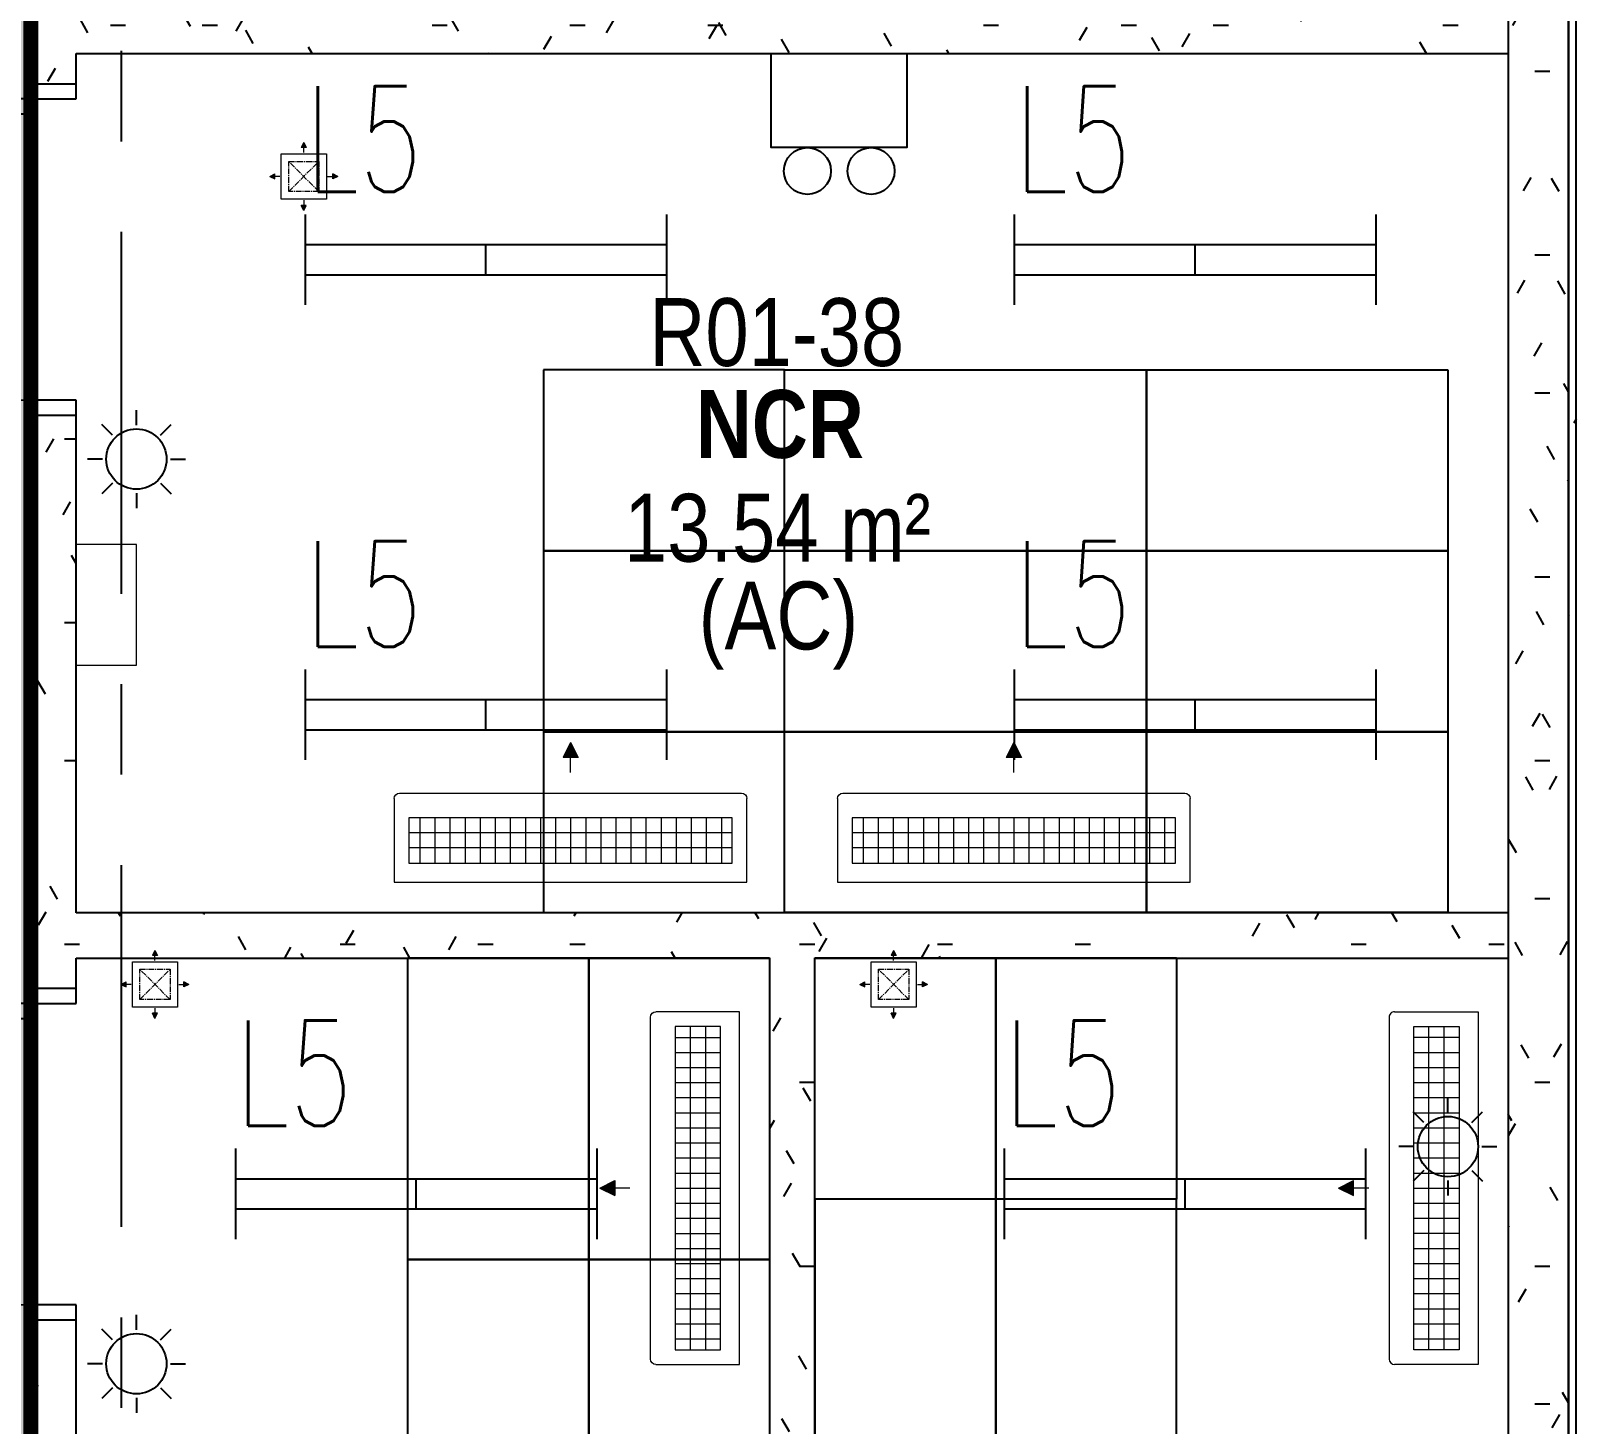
# Model space of a CAD drawing. Header units: millimetres. Extents: x -92759 to 184353, y -15225 to 86714.
# Drawn here: x -40633 to -35508, y 64246 to 68866 of the extents above; entities that cross this region are included whole.
import ezdxf

# ---------------------------------------------------------------- set-up
doc = ezdxf.new("R2010")
doc.units = ezdxf.units.MM
for name, pattern in [('CENTER2', [28.575, 19.05, -3.175, 3.175, -3.175]), ('HIDDEN', [0.375, 0.25, -0.125]), ('IDA - Grid Line', [2100, 1200, -300, 300, -300]), ('IMPORT-IDA - Hidden 065_2_', [48375, 33750, -14625])]:
    doc.linetypes.add(name, pattern=pattern)
for name, color, linetype in [('0-1', 9, 'Continuous'), ('0-L5', 1, 'Continuous'), ('A-_DOOR----_E-1', 8, 'Continuous'), ('A-_ROOMNAME_A', 8, 'Continuous'), ('A-_WALL----_E', 8, 'Continuous'), ('A-_WALL----_H', 8, 'Continuous'), ('A-_WALL----_H-1', 9, 'Continuous'), ('A-_WALLPRTN_E', 8, 'Continuous'), ('A-PATT-CONC', 8, 'Continuous'), ('E-EM LIGHT', 1, 'Continuous'), ('E-legend', 1, 'Continuous'), ('M-ACMV_FCU', 5, 'Continuous')]:
    doc.layers.add(name, color=color, linetype=linetype)
for name, color, linetype, true_color in [('1599_FURN_RHH_BLK8 _NEW__1ST STY_dwg _2_-1', 7, 'Continuous', 0xaaaaaa), ('A-_A_NCR-1', 7, 'Continuous', 0xaaaaaa), ('A-_A_NCR_HIDDEN-1', 7, 'IMPORT-IDA - Hidden 065_2_', 0xaaaaaa), ('A-_DETA----_ED-2', 1, 'Continuous', 0xff0000), ('E-_FIREALAM_E-1', 1, 'Continuous', 0xff0000), ('S-_ANOTGRID_E-1', 9, 'IDA - Grid Line', 0x808080)]:
    doc.layers.add(name, color=color, linetype=linetype, true_color=true_color)
for name, color, linetype, lineweight in [('HFI 9MM FPB', 94, 'Continuous', 5), ('M-ACMV_Control Panel', 7, 'Continuous', 25), ('M-ACMV_FAD', 3, 'Continuous', 18), ('M-ACMV_FAG', 3, 'Continuous', 25)]:
    doc.layers.add(name, color=color, linetype=linetype, lineweight=lineweight)
doc.styles.add('Arial Narrow_2', font='ARIALN.TTF', dxfattribs={"height": 225})
doc.styles.add('Arial Narrow_B_1', font='ARIALNB.TTF', dxfattribs={"height": 300})
doc.styles.add('Simplex', font='simplex_.ttf', dxfattribs={"width": 0.7, "height": 450})
pattern_1 = [(0, (-11870.95, 40538.29), (609.6, 152.4), [50.292, -406.908, 50.292, -406.908, -2438.4]), (0, (-11870.95, 40538.29), (609.6, 152.4), [-914.4, 50.292, -864.108, 50.292, -406.908, -1066.8]), (0, (-11870.95, 40538.29), (609.6, 152.4), [-2286, 50.292, -254.508, 50.292, -711.708]), (120, (-11642.35, 40614.49), (-436.7823, 451.7291), [50.292, -406.908, 50.292, -406.908, -2438.4]), (120, (-11642.35, 40614.49), (-436.7823, 451.7291), [-914.4, 50.292, -864.108, 50.292, -406.908, -1066.8]), (120, (-11642.35, 40614.49), (-436.7823, 451.7291), [-2286, 50.292, -254.508, 50.292, -711.708]), (240, (-11566.15, 40919.29), (-172.8177, -604.1291), [50.292, -406.908, 50.292, -406.908, -2438.4]), (240, (-11566.15, 40919.29), (-172.8177, -604.1291), [-914.4, 50.292, -864.108, 50.292, -406.908, -1066.8]), (240, (-11566.15, 40919.29), (-172.8177, -604.1291), [-2286, 50.292, -254.508, 50.292, -711.708])]

# ---------------------------------------------------------------- blocks, each defined once
blk = doc.blocks.new('IDA - F - Single - Swing - 1100L X 2200H - FTD-01-10593735-BLK8_RHH_1ST STOREY PLAN')
at = {"layer": 'A-_DOOR----_E-1'}
for p, q in [((500, 1075), (450, 1075)), ((450, 1075), (450, 75)), ((500, 75), (500, 1075)), ((-500, 75), (-550, 75)), ((-500, -75), (-500, 75)), ((450, 75), (500, 75)), ((550, 75), (500, 75)), ((500, 75), (500, -75)), ((-550, -75), (-500, -75)), ((500, -75), (550, -75))]:
    blk.add_line(p, q, dxfattribs=at)
blk.add_arc((500, 75), 1000, 90, 180, dxfattribs=at)
blk.add_arc((500, 75), 1000, 90, 180, dxfattribs=at)
blk = doc.blocks.new('IDA - Strobe Light - IDA - Strobe Light-8826107-BLK8_RHH_1ST STOREY PLAN')
at = {"layer": 'A-_DETA----_ED-2'}
for p, q in [((0, 312.5), (0, 362.5)), ((-79.5, 279.5), (-114.9, 314.9)), ((79.5, 279.5), (114.9, 314.9)), ((-112.5, 200), (-162.5, 200)), ((112.5, 200), (162.5, 200)), ((-79.5, 120.5), (-114.9, 85.1)), ((79.5, 120.5), (114.9, 85.1)), ((0, 87.5), (0, 37.5))]:
    blk.add_line(p, q, dxfattribs=at)
blk.add_circle((0, 200), 100, dxfattribs=at)
blk = doc.blocks.new('1599_FURN_RHH_BLK8 _NEW__1ST STY_dwg_BLK8_DETL_NCR_1ST STY-10346294-BLK8_RHH_1ST STOREY PLAN')
at = {"layer": 'A-_A_NCR-1', "flags": 128}
for points in [[(-1455.1, -12199.1), (-2655.1, -12199.1), (-2655.1, -11599.1), (-1455.1, -11599.1)], [(-1455.1, -12799.1), (-2655.1, -12799.1), (-2655.1, -12199.1), (-1455.1, -12199.1)], [(-1455.1, -13399.1), (-2655.1, -13399.1), (-2655.1, -12799.1), (-1455.1, -12799.1)], [(-1955.1, -15549.1), (-1955.1, -14349.1), (-2555.1, -14349.1), (-2555.1, -15549.1)], [(-1355.1, -15549.1), (-1355.1, -14349.1), (-1955.1, -14349.1), (-1955.1, -15549.1)], [(-3305.1, -14549.1), (-3305.1, -15749.1), (-3905.1, -15749.1), (-3905.1, -14549.1)], [(-2705.1, -14549.1), (-2705.1, -15749.1), (-3305.1, -15749.1), (-3305.1, -14549.1)]]:
    blk.add_lwpolyline(points, close=True, dxfattribs=at)
at = {"layer": 'A-_A_NCR_HIDDEN-1', "flags": 128}
for points in [[(-2655.1, -11599.1), (-3455.1, -11599.1), (-3455.1, -12199.1), (-2655.1, -12199.1)], [(-1455.1, -11599.1), (-455.1, -11599.1), (-455.1, -12199.1), (-1455.1, -12199.1)], [(-2655.1, -12199.1), (-3455.1, -12199.1), (-3455.1, -12799.1), (-2655.1, -12799.1)], [(-1455.1, -12199.1), (-455.1, -12199.1), (-455.1, -12799.1), (-1455.1, -12799.1)], [(-2655.1, -12799.1), (-3455.1, -12799.1), (-3455.1, -13399.1), (-2655.1, -13399.1)], [(-1455.1, -12799.1), (-455.1, -12799.1), (-455.1, -13399.1), (-1455.1, -13399.1)], [(-3905.1, -14549.1), (-3905.1, -13549.1), (-3305.1, -13549.1), (-3305.1, -14549.1)], [(-3305.1, -14549.1), (-3305.1, -13549.1), (-2705.1, -13549.1), (-2705.1, -14549.1)], [(-2555.1, -14349.1), (-2555.1, -13549.1), (-1955.1, -13549.1), (-1955.1, -14349.1)], [(-1955.1, -14349.1), (-1955.1, -13549.1), (-1355.1, -13549.1), (-1355.1, -14349.1)], [(-2555.1, -15549.1), (-2555.1, -16549.1), (-1955.1, -16549.1), (-1955.1, -15549.1)], [(-1955.1, -15549.1), (-1955.1, -16549.1), (-1355.1, -16549.1), (-1355.1, -15549.1)], [(-3905.1, -15749.1), (-3905.1, -16549.1), (-3305.1, -16549.1), (-3305.1, -15749.1)], [(-3305.1, -15749.1), (-3305.1, -16549.1), (-2705.1, -16549.1), (-2705.1, -15749.1)]]:
    blk.add_lwpolyline(points, close=True, dxfattribs=at)
blk = doc.blocks.new('1599_FURN_RHH_BLK8 _NEW__1ST STY_dwg _2_-10346281-BLK8_RHH_1ST STOREY PLAN')
blk.add_blockref('1599_FURN_RHH_BLK8 _NEW__1ST STY_dwg_BLK8_DETL_NCR_1ST STY-10346294-BLK8_RHH_1ST STOREY PLAN', (0, 0))
blk = doc.blocks.new('A$Cb2bf8f38')
at = {"layer": 'A-_WALL----_H'}
h = blk.add_hatch(dxfattribs=at)
h.set_pattern_fill('FP_3', color=256, style=0, pattern_type=2)
h.set_pattern_definition([(0, (-11870.95, 40538.3), (1219.2, 304.8), [50.292, -864.108, 50.292, -864.108, -4876.8]), (0, (-11870.95, 40538.3), (1219.2, 304.8), [-1828.8, 50.292, -1778.508, 50.292, -864.108, -2133.6]), (0, (-11870.95, 40538.3), (1219.2, 304.8), [-4572, 50.292, -559.308, 50.292, -1473.708]), (120, (-11413.75, 40690.7), (-873.5645, 903.458), [50.292, -864.108, 50.292, -864.108, -4876.8]), (120, (-11413.75, 40690.7), (-873.5645, 903.458), [-1828.8, 50.292, -1778.508, 50.292, -864.108, -2133.6]), (120, (-11413.75, 40690.7), (-873.5645, 903.458), [-4572, 50.292, -559.308, 50.292, -1473.708]), (240, (-11261.35, 41300.3), (-345.6355, -1208.258), [50.292, -864.108, 50.292, -864.108, -4876.8]), (240, (-11261.35, 41300.3), (-345.6355, -1208.258), [-1828.8, 50.292, -1778.508, 50.292, -864.108, -2133.6]), (240, (-11261.35, 41300.3), (-345.6355, -1208.258), [-4572, 50.292, -559.308, 50.292, -1473.708])])
h.paths.add_polyline_path([(7425, 30100), (7425, 36400), (7400, 36400), (7400, 30100)])
at = {"layer": 'A-_WALL----_H-1'}
h = blk.add_hatch(dxfattribs=at)
h.set_pattern_fill('FP_1', color=256, style=0, pattern_type=2)
h.set_pattern_definition(pattern_1)
h.paths.add_polyline_path([(2450, 36250), (7200, 36250), (7200, 36400), (2300, 36400), (2300, 36250), (2375, 36250)])
h = blk.add_hatch(dxfattribs=at)
h.set_pattern_fill('FP_1', color=256, style=0, pattern_type=2)
h.set_pattern_definition(pattern_1)
h.paths.add_polyline_path([(7400, 30100), (7400, 36400), (7200, 36400), (7200, 30100)])
h = blk.add_hatch(dxfattribs=at)
h.set_pattern_fill('FP_1', color=256, style=0, pattern_type=2)
h.set_pattern_definition(pattern_1)
h.paths.add_polyline_path([(2300, 30250), (2450, 30250), (2450, 32050), (2300, 32050)])
h.paths.add_polyline_path([(2375, 33150), (2450, 33150), (2450, 35050), (2300, 35050), (2300, 33150)])
h.paths.add_polyline_path([(2450, 36150), (2450, 36250), (2300, 36250), (2300, 36150), (2375, 36150)])
h = blk.add_hatch(dxfattribs=at)
h.set_pattern_fill('FP_1', color=256, style=0, pattern_type=2)
h.set_pattern_definition(pattern_1)
h.paths.add_polyline_path([(4329.4, 33250), (7200, 33250), (7200, 33400), (2450, 33400), (2450, 33250)])
h = blk.add_hatch(dxfattribs=at)
h.set_pattern_fill('FP_1', color=256, style=0, pattern_type=2)
h.set_pattern_definition(pattern_1)
h.paths.add_polyline_path([(4750, 30250), (4900, 30250), (4900, 33250), (4750, 33250), (4750, 31422.2)])
blk.add_lwpolyline([(-2385, -9825), (-2385, -5100), (7400, -5125), (7400, 46800), (-18575, 46800), (-18575, 38037.5), (-30600, 38100), (-30625, 26375), (-28100, 26375), (-28100, -2400), (-10500, -2425), (-10500, -9800), (-2385, -9825)], close=True)
at = {"layer": 'A-_WALL----_E'}
for p, q in [((7425, 30100), (7425, 38250.2)), ((7200, 37500), (7200, 30100)), ((7400, 37500), (7400, 30100))]:
    blk.add_line(p, q, dxfattribs=at)
at = {"layer": 'A-_WALLPRTN_E'}
for p, q in [((2300, 36400), (2300, 36150)), ((2450, 36250), (7200, 36250)), ((2450, 36150), (2450, 36250)), ((2300, 36150), (2450, 36150)), ((2300, 35050), (2300, 33150)), ((2450, 35050), (2300, 35050)), ((2450, 33400), (2450, 35050)), ((7200, 33400), (2450, 33400)), ((2450, 33250), (4750, 33250)), ((2450, 33150), (2450, 33250)), ((4750, 33250), (4750, 30250)), ((4900, 30250), (4900, 33250)), ((4900, 33250), (7200, 33250)), ((2300, 33150), (2450, 33150)), ((2300, 32050), (2300, 30250)), ((2450, 32050), (2300, 32050)), ((2450, 30250), (2450, 32050))]:
    blk.add_line(p, q, dxfattribs=at)
at = {"layer": 'S-_ANOTGRID_E-1'}
for p, q in [((2600, -20141.4), (2600, 53272.8)), ((7400, -20141.4), (7400, 53272.8))]:
    blk.add_line(p, q, dxfattribs=at)
at = {"layer": '1599_FURN_RHH_BLK8 _NEW__1ST STY_dwg _2_-1'}
blk.add_blockref('1599_FURN_RHH_BLK8 _NEW__1ST STY_dwg _2_-10346281-BLK8_RHH_1ST STOREY PLAN', (7455.1, 46800), dxfattribs=at)
at = {"layer": 'A-_DOOR----_E-1'}
for p, rotation in [((2375, 35600), 89.9999999999999), ((2375, 32600), 89.99999999999991)]:
    blk.add_blockref('IDA - F - Single - Swing - 1100L X 2200H - FTD-01-10593735-BLK8_RHH_1ST STOREY PLAN', p, dxfattribs=dict(at, rotation=rotation))
at = {"layer": 'E-_FIREALAM_E-1'}
for p, rotation in [((2450, 34905), 269.9999999999976), ((7200, 32625), 89.99999999999694), ((2450, 31905), 269.9999999999976)]:
    blk.add_blockref('IDA - Strobe Light - IDA - Strobe Light-8826107-BLK8_RHH_1ST STOREY PLAN', p, dxfattribs=dict(at, rotation=rotation))
at = {"layer": 'A-_ROOMNAME_A', "char_height": 225, "attachment_point": 1}
for s, insert, width, style in [('R01-38', (4351.2, 35438.8), 1058.227, 'Arial Narrow_2'), ('NCR', (4505, 35134), 685.443, 'Arial Narrow_B_1'), ('13.54 m²', (4267.2, 34789.9), 1262.658, 'Arial Narrow_2'), ('(AC)', (4514.7, 34498.9), 661.392, 'Arial Narrow_2')]:
    blk.add_mtext(s, dxfattribs=dict(at, insert=insert, width=width, style=style))
blk = doc.blocks.new('RCP_B8L1')
at = {"layer": 'HFI 9MM FPB'}
h = blk.add_hatch(dxfattribs=at)
h.set_pattern_fill('ANSI33', color=256, scale=50)
h.paths.add_polyline_path([(3420.95034, 503711.71507), (3420.95034, 499961.70958), (14170.95033, 499961.70958), (14170.95033, 498786.70958), (14170.95033, 496961.70958), (14620.95033, 496961.70958), (14620.95033, 495861.70958), (14170.95033, 495861.70958), (14170.95033, 487961.70958), (14770.95033, 487961.70958), (14770.95033, 488411.70958), (17420.95033, 488411.70958), (17420.95033, 489484.4), (17420.95033, 489561.70958), (19070.95033, 489561.70958), (19070.95033, 488561.70958), (18870.95033, 488561.70958), (18870.95033, 487961.70958), (19070.95033, 487961.70958), (19070.95033, 485386.70958), (15770.95033, 485386.70958), (15770.95033, 486036.70958), (14170.95033, 486036.70958), (14170.95033, 474361.70958), (16695.95033, 474361.70958), (16695.95033, 472561.70958), (14827.95033, 472561.70958), (14827.95033, 472661.70958), (14170.95033, 472661.70958), (14170.95033, 456911.7134), (11460.95032, 456911.7134), (11460.95032, 457661.70958), (7770.95034, 457661.70958), (7770.95034, 457211.70958), (3170.94439, 457211.70958), (3170.94439, 464761.70958), (-2529.04966, 464761.70958), (-2529.04966, 475336.70958), (5770.95034, 475336.70958), (5770.95034, 465361.70958), (12071.95033, 465361.70958), (12071.95033, 486011.70958), (3321.95033, 486011.70958), (3321.95033, 497561.70958), (-2879.04966, 497561.70958), (-2879.04966, 499961.70958), (1920.95034, 499961.70958), (1920.95034, 503711.71507), (2120.95034, 503711.71507)])
h.paths.add_polyline_path([(13420.95033, 497861.70958), (13420.95033, 457661.70958), (12820.95033, 457661.70958), (12820.95033, 497861.70958), (-2178.96619, 497861.70958), (-2178.96619, 499661.70958), (13420.95033, 499661.70958)], flags=16)
h.paths.add_polyline_path([(12070.95033, 496961.70958), (3671.95033, 496961.70959), (3671.95033, 486161.70959), (12070.95033, 486161.70958)], flags=16)
h.paths.add_polyline_path([(15120.95033, 488099.20958), (15120.95033, 486299.20958), (16320.95033, 486299.20958), (16320.95033, 485699.20958), (18720.95033, 485699.20958), (18720.95033, 488099.20958)], flags=16)
h.paths.add_polyline_path([(8070.95034, 463261.70958), (11870.95034, 463261.70958), (11870.95034, 459461.70958), (8070.95034, 459461.70958)], flags=0)
h.paths.add_polyline_path([(7920.95034, 463411.70958), (12020.95034, 463411.70958), (12020.95034, 459311.70958), (7920.95034, 459311.70958)], flags=16)
h.paths.add_polyline_path([(-1979.04966, 474849.20967), (5220.95034, 474849.20967), (5220.95034, 465249.22398), (-1979.04966, 465249.22398)], flags=16)
h.paths.add_polyline_path([(-2529.04966, 467793.20229), (-2529.04966, 464761.70958), (3170.94439, 464761.70958), (3170.94439, 457211.70958), (7770.95034, 457211.70958), (7770.95034, 457661.70958), (11460.95032, 457661.70958), (11460.95032, 456911.7134), (14170.95033, 456911.7134), (14170.95033, 472661.70958), (14020.95033, 472661.70958), (14020.95033, 457061.70958), (11610.95032, 457061.70958), (11610.95032, 457811.70958), (7620.95034, 457811.70958), (7620.95034, 457361.70958), (3320.94439, 457361.70958), (3320.94439, 464911.70958), (-2379.04966, 464911.70958), (-2379.04966, 467793.20229), (-2379.04966, 475186.70967), (5620.95034, 475186.70967), (5620.95034, 465211.72398), (12220.95033, 465211.72398), (12220.95033, 486011.70958), (12070.95033, 486011.70958), (12070.95033, 465361.72398), (5770.95034, 465361.72398), (5770.95034, 475336.70967), (-2529.04966, 475336.70967)], flags=16)
blk = doc.blocks.new('L5')
at = {"layer": 'E-legend', "lineweight": 25}
for p, q in [((-46746.8, -79941.2), (-46746.8, -80241.2)), ((-45546.8, -80241.2), (-45546.8, -79941.2)), ((-46746.8, -80041.2), (-45546.8, -80041.2)), ((-46146.8, -80141.2), (-46146.8, -80041.2)), ((-46746.8, -80141.2), (-45546.8, -80141.2))]:
    blk.add_line(p, q, dxfattribs=at)
at = {"layer": 'E-legend', "lineweight": 25, "style": 'Simplex', "width": 0.7}
blk.add_text('L5', height=350, dxfattribs=at).set_placement((-46746.7, -79866.1))
blk = doc.blocks.new('mickey mouse ltg')
at = {"layer": 'E-EM LIGHT'}
blk.add_lwpolyline([(-352.5, 0), (93.2, 0), (93.2, -309.1), (-352.5, -309.1)], close=True, dxfattribs=at)
for centre in [(-233.8, -386.1), (-24.6, -386.1)]:
    blk.add_circle(centre, 77, dxfattribs=at)
blk = doc.blocks.new('E2')
at = {"layer": 'E-legend', "lineweight": 25, "xscale": 1.009134083687406, "yscale": 1.009134083687406, "zscale": 1.009134083687406, "rotation": 179.9999999999651}
blk.add_blockref('mickey mouse ltg', (-440506.3, 381156.8), dxfattribs=at)
blk = doc.blocks.new('EL_B8_L1_R4')
at = {"color": 6, "linetype": 'HIDDEN', "ltscale": 40, "const_width": 50}
blk.add_lwpolyline([(13092.9, -27358.3), (13092.9, -43108.3), (10382.9, -43108.3), (10382.9, -42358.3), (6692.9, -42358.3), (6692.9, -42758.3), (2092.9, -42758.3), (2092.9, -35258.3), (-3607.1, -35258.3), (-3607.1, -24683.3), (4692.9, -24683.3), (4692.9, -34658.3), (10992.9, -34658.3), (10992.9, -14008.3), (2242.9, -14008.3), (2242.9, -2458.3), (-3957.1, -2458.3), (-3957.1, -58.3), (842.9, -58.3), (842.9, 3691.7), (2342.9, 3691.7), (2342.9, -58.3), (13092.9, -58.3), (13092.9, -12058.3)], dxfattribs=at)
at = {"color": 0, "linetype": 'ByBlock', "lineweight": 0, "rotation": 179.9999999999652}
blk.add_blockref('E2', (-424602, 376848.4), dxfattribs=at)
at = {"layer": '0-L5'}
for p in [(60748.8, 75099), (63101.4, 75099), (60748.8, 73590.3), (63101.4, 73590.3), (60517.8, 72001.3), (63067.8, 72001.3)]:
    blk.add_blockref('L5', p, dxfattribs=at)
blk = doc.blocks.new('A$Cf94528ef')
at = {"layer": 'M-ACMV_FCU', "lineweight": 0}
h = blk.add_hatch(color=256, dxfattribs=at)
h.dxf.hatch_style = 1
h.paths.add_polyline_path([(584.6, -95.5), (534.6, -70.5), (534.6, -120.5)])
at = {"layer": 'M-ACMV_FCU', "lineweight": 15}
for p, q in [((416.6, -662.5), (416.6, 471.5)), ((234.6, 440.5), (234.6, -631.5)), ((284.6, 440.5), (284.6, -631.5)), ((334.6, 404.5), (184.6, 404.5)), ((334.6, 354.5), (184.6, 354.5)), ((334.6, 304.5), (184.6, 304.5)), ((334.6, 254.5), (184.6, 254.5)), ((334.6, 204.5), (184.6, 204.5)), ((334.6, 154.5), (184.6, 154.5)), ((334.6, 104.5), (184.6, 104.5)), ((334.6, 54.5), (184.6, 54.5)), ((334.6, 4.5), (184.6, 4.5)), ((334.6, -45.5), (184.6, -45.5)), ((334.6, -95.5), (184.6, -95.5)), ((334.6, -145.5), (184.6, -145.5)), ((334.6, -195.5), (184.6, -195.5)), ((334.6, -245.5), (184.6, -245.5)), ((334.6, -295.5), (184.6, -295.5)), ((334.6, -345.5), (184.6, -345.5)), ((334.6, -395.5), (184.6, -395.5)), ((334.6, -445.5), (184.6, -445.5)), ((334.6, -495.5), (184.6, -495.5)), ((334.6, -545.5), (184.6, -545.5)), ((334.6, -595.5), (184.6, -595.5))]:
    blk.add_line(p, q, dxfattribs=at)
at = {"layer": 'M-ACMV_FCU', "lineweight": 0}
for p, q in [((484.6, -95.5), (534.6, -95.5)), ((534.6, -70.5), (534.6, -120.5)), ((584.6, -95.5), (534.6, -70.5)), ((584.6, -95.5), (534.6, -120.5))]:
    blk.add_line(p, q, dxfattribs=at)
at = {"layer": 'M-ACMV_FCU', "lineweight": 15}
blk.add_lwpolyline([(398.6, -680.5), (121.6, -680.5), (121.6, 489.5), (398.6, 489.5)], dxfattribs=at)
blk.add_lwpolyline([(334.6, 440.5), (334.6, -631.5), (184.6, -631.5), (184.6, 440.5)], close=True, dxfattribs=at)
for centre, start, end in [((398.6, 471.5), 0, 90), ((398.6, -662.5), 270, 0)]:
    blk.add_arc(centre, 18, start, end, dxfattribs=at)
blk = doc.blocks.new('A$Ce886c8c0')
at = {"layer": 'M-ACMV_Control Panel', "lineweight": 5}
blk.add_lwpolyline([(200, -200), (200, 200), (0, 200), (0, -200)], close=True, dxfattribs=at)
blk.add_solid([(0, -200), (200, -200), (200, 200), (0, -200)], dxfattribs=at)
blk = doc.blocks.new('A$C93d871f8')
at = {"layer": 'M-ACMV_FAG', "lineweight": 5}
h = blk.add_hatch(color=3, dxfattribs=at)
h.dxf.hatch_style = 1
h.paths.add_polyline_path([(-8.4, 95.9), (8.4, 95.9), (0, 112.7)])
h = blk.add_hatch(color=3, dxfattribs=at)
h.dxf.hatch_style = 1
h.paths.add_polyline_path([(-112.7, 0), (-95.9, -8.4), (-95.9, 8.4)])
h = blk.add_hatch(color=3, dxfattribs=at)
h.dxf.hatch_style = 1
h.paths.add_polyline_path([(95.9, 8.4), (95.9, -8.4), (112.7, 0)])
h = blk.add_hatch(color=3, dxfattribs=at)
h.dxf.hatch_style = 1
h.paths.add_polyline_path([(0, -112.7), (8.4, -95.9), (-8.4, -95.9)])
at = {"layer": 'M-ACMV_FAD', "color": 3, "lineweight": 5}
blk.add_lwpolyline([(-75, 75), (75, 75), (75, -75), (-75, -75)], close=True, dxfattribs=at)
at = {"layer": 'M-ACMV_FAG', "color": 3, "lineweight": 5}
for p, q in [((0, 112.7), (-8.4, 95.9)), ((0, 112.7), (8.4, 95.9)), ((8.4, 95.9), (-8.4, 95.9)), ((0, 79.2), (0, 95.9)), ((-112.7, 0), (-95.9, 8.4)), ((-112.7, 0), (-95.9, -8.4)), ((-95.9, -8.4), (-95.9, 8.4)), ((-79.2, 0), (-95.9, 0)), ((79.2, 0), (95.9, 0)), ((95.9, -8.4), (95.9, 8.4)), ((112.7, 0), (95.9, 8.4)), ((112.7, 0), (95.9, -8.4)), ((8.4, -95.9), (-8.4, -95.9)), ((0, -112.7), (-8.4, -95.9)), ((0, -79.2), (0, -95.9)), ((0, -112.7), (8.4, -95.9))]:
    blk.add_line(p, q, dxfattribs=at)
at = {"layer": 'M-ACMV_FAG', "color": 3, "linetype": 'CENTER2', "lineweight": 5}
for p, q in [((-50, -50), (50, 50)), ((50, -50), (-50, 50))]:
    blk.add_line(p, q, dxfattribs=at)
blk.add_lwpolyline([(-50, 50), (50, 50), (50, -50), (-50, -50)], close=True, dxfattribs=at)
blk = doc.blocks.new('ACMV_B8L1_R9')
at = {"layer": 'M-ACMV_Control Panel', "lineweight": 5, "rotation": 180}
blk.add_blockref('A$Ce886c8c0', (249520, -42992), dxfattribs=at)
at = {"layer": 'M-ACMV_FAG', "lineweight": 5}
for p in [(250075, -41571), (249581.5, -44250.4), (252031.5, -44250.4)]:
    blk.add_blockref('A$C93d871f8', p, dxfattribs=at)
at = {"layer": 'M-ACMV_FCU', "lineweight": 5, "xscale": -1, "rotation": 270}
for p in [(251055.5, -44032.6), (252525.5, -44032.6)]:
    blk.add_blockref('A$Cf94528ef', p, dxfattribs=at)
at = {"layer": 'M-ACMV_FCU', "lineweight": 5, "xscale": -1}
blk.add_blockref('A$Cf94528ef', (251641.6, -44830.5), dxfattribs=at)
at = {"layer": 'M-ACMV_FCU', "lineweight": 5, "rotation": 180}
blk.add_blockref('A$Cf94528ef', (254091.6, -45021.4), dxfattribs=at)

msp = doc.modelspace()

# ---------------------------------------------------------------- block references
at = {"layer": '0-1'}
msp.add_blockref('A$Cb2bf8f38', (-42933, 32541.2), dxfattribs=at)

# ---------------------------------------------------------------- next in the draw order: block references
at = {"color": 0}
msp.add_blockref('EL_B8_L1_R4', (-53725.9, 73099.6), dxfattribs=at)
at = {"layer": 'A-PATT-CONC', "color": 152, "true_color": 0x2776bb}
msp.add_blockref('RCP_B8L1', (-54804, -426920.5), dxfattribs=at)

# ---------------------------------------------------------------- next in the draw order: block references
at = {"layer": 'M-ACMV_FCU', "color": 5}
msp.add_blockref('ACMV_B8L1_R9', (-289803, 109954.6), dxfattribs=at)

doc.saveas('drawing.dxf')
